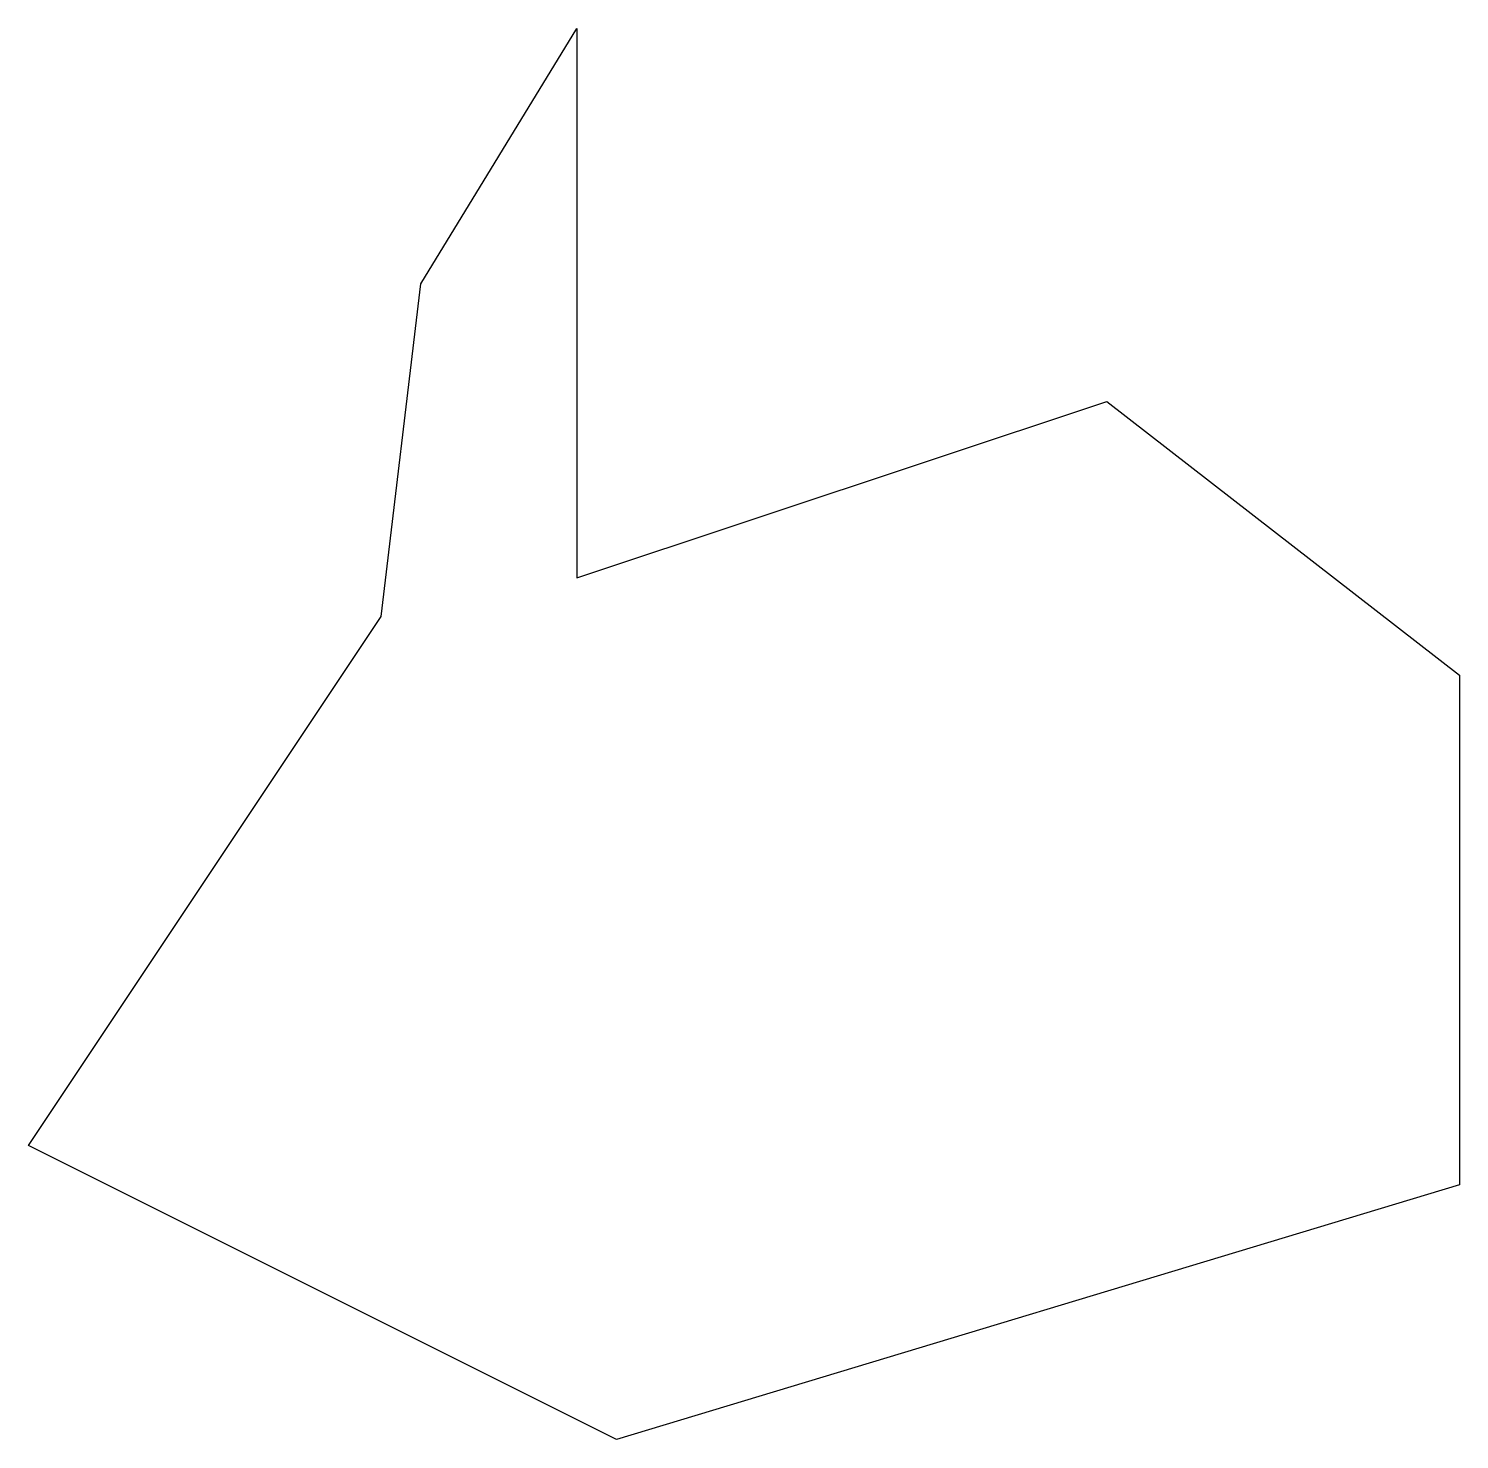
# Model space of a CAD drawing. Header units: inches. Extents: x 4.02 to 5.95, y -0.42 to 1.48.
import ezdxf

# ---------------------------------------------------------------- set-up
doc = ezdxf.new("R2010")
doc.units = ezdxf.units.IN
doc.header["$MEASUREMENT"] = 0

msp = doc.modelspace()

# ---------------------------------------------------------------- linework, layer by layer
for p, q in [((4.549, 1.133), (4.759, 1.476)), ((4.759, 1.476), (4.759, 0.738)), ((4.496, 0.686), (4.549, 1.133)), ((4.759, 0.738), (5.471, 0.975)), ((5.471, 0.975), (5.945, 0.607)), ((4.022, -0.025), (4.496, 0.686)), ((5.945, 0.607), (5.945, -0.078)), ((4.812, -0.42), (4.022, -0.025)), ((5.945, -0.078), (4.812, -0.42))]:
    msp.add_line(p, q)

doc.saveas('drawing.dxf')
